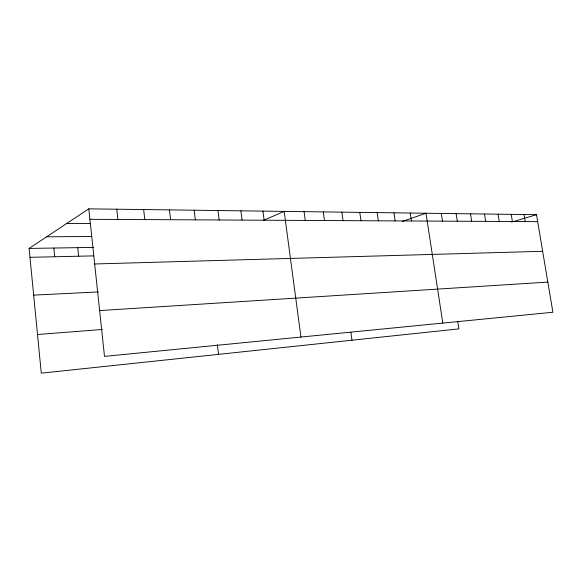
<?xml version="1.0" encoding="UTF-8"?>
<svg xmlns="http://www.w3.org/2000/svg" width="582" height="582" viewBox="0 0 582 582"><rect width="100%" height="100%" fill="white"/><g stroke="black" fill="none" stroke-linecap="round" stroke-linejoin="round"><path stroke-width="0.87" d="M457.772 321.715L458.885 328.874L41.286 373.157L29.1 248.427L88.791 208.843L536.502 214.685L552.9 312.25L104.505 356.38L88.791 208.843M263.733 220.265L284.176 211.39L300.938 337.051M402.227 221.466L426.009 213.245L442.8 323.09M511.578 222.113L536.502 214.685M37.51 334.519L102.468 329.456M99.624 310.577L547.829 282.103M33.661 295.132L98.467 291.924M94.662 263.973L542.657 251.3M29.966 257.302L93.738 255.884M29.1 248.427L93.724 247.401M46.618 236.809L91.861 236.467M66.784 223.437L90.057 223.488M89.904 219.305L537.673 221.647M524.04 214.525L525.219 221.582M511.229 214.358L512.407 221.516M498.047 214.183L499.232 221.451M484.486 214.009L485.672 221.378M470.511 213.827L471.704 221.305M456.128 213.638L457.314 221.225M441.294 213.441L442.487 221.153M410.237 213.034L411.43 220.985M393.956 212.823L395.156 220.905M377.151 212.605L378.351 220.818M359.785 212.379L360.986 220.724M341.838 212.146L343.038 220.629M350.888 332.307L351.994 340.208M323.279 211.899L324.472 220.534M304.066 211.652L305.266 220.433M262.933 211.113L264.126 220.214M240.89 210.83L242.068 220.105M217.988 210.531L219.159 219.981M217.362 344.624L218.548 354.365M194.184 210.218L195.348 219.858M169.427 209.891L170.584 219.727M143.652 209.556L144.794 219.596M116.793 209.207L117.928 219.45M77.748 247.656L78.643 256.218M53.857 248.034L54.737 256.749"/></g></svg>
